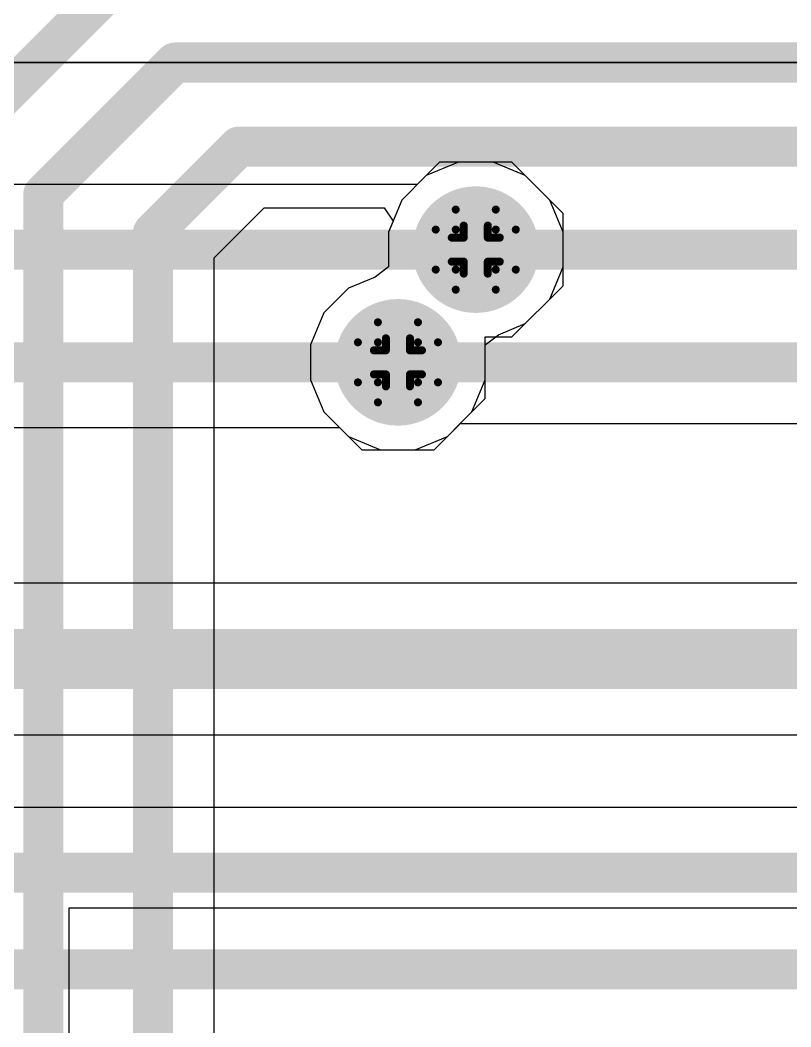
# Model space of a CAD drawing. Header units: inches. Extents: x -4 to 5258, y -4 to 5281.
# Drawn here: x 29.25 to 34.14, y 60.94 to 67.33 of the extents above; entities that cross this region are included whole.
import ezdxf

# ---------------------------------------------------------------- set-up
doc = ezdxf.new("R2010")
doc.units = ezdxf.units.IN
for name, color, linetype in [('Bottom Layer', 5, 'Continuous'), ('Bottom Solder', 6, 'Continuous'), ('Drill Drawing', 1, 'Continuous'), ('Layer 1', 16, 'Continuous'), ('Layer 2', 76, 'Continuous'), ('Top Layer', 1, 'Continuous'), ('Top Solder', 216, 'Continuous'), ('Via Holes', 16, 'Continuous')]:
    doc.layers.add(name, color=color, linetype=linetype)

msp = doc.modelspace()

# ---------------------------------------------------------------- hatches: boundary and pattern name
at = {"layer": 'Bottom Layer'}
h = msp.add_hatch(color=5, dxfattribs=at)
edge = h.paths.add_edge_path()
edge.add_arc((32.13885622, 65.87078265999999), 0.2999994, 0, 360)
h = msp.add_hatch(color=5, dxfattribs=at)
edge = h.paths.add_edge_path()
edge.add_arc((31.64503958, 65.15569646), 0.2999994, 0, 360)
at = {"layer": 'Bottom Solder'}
h = msp.add_hatch(color=6, dxfattribs=at)
edge = h.paths.add_edge_path()
edge.add_arc((32.13885622, 65.87078265999999), 0.4015993999999999, 0, 360)
h = msp.add_hatch(color=6, dxfattribs=at)
edge = h.paths.add_edge_path()
edge.add_arc((31.64503958, 65.15569646), 0.4015993999999999, 0, 360)
at = {"layer": 'Layer 1'}
h = msp.add_hatch(color=16, dxfattribs=at)
edge = h.paths.add_edge_path()
edge.add_arc((32.13885622, 65.87078265999999), 0.2999994, 0, 360)
h = msp.add_hatch(color=16, dxfattribs=at)
edge = h.paths.add_edge_path()
edge.add_arc((31.64503958, 65.15569646), 0.2999994, 0, 360)
at = {"layer": 'Layer 2'}
h = msp.add_hatch(color=76, dxfattribs=at)
edge = h.paths.add_edge_path()
edge.add_arc((32.13885622, 65.87078265999999), 0.2999994, 0, 360)
h = msp.add_hatch(color=76, dxfattribs=at)
edge = h.paths.add_edge_path()
edge.add_arc((31.64503958, 65.15569646), 0.2999994, 0, 360)
at = {"layer": 'Top Layer'}
h = msp.add_hatch(color=1, dxfattribs=at)
edge = h.paths.add_edge_path()
edge.add_arc((32.13885622, 65.87078265999999), 0.2999994, 0, 360)
h = msp.add_hatch(color=1, dxfattribs=at)
edge = h.paths.add_edge_path()
edge.add_arc((31.64503958, 65.15569646), 0.2999994, 0, 360)
at = {"layer": 'Top Solder'}
h = msp.add_hatch(color=216, dxfattribs=at)
edge = h.paths.add_edge_path()
edge.add_arc((32.13885622, 65.87078265999999), 0.4015993999999999, 0, 360)
h = msp.add_hatch(color=216, dxfattribs=at)
edge = h.paths.add_edge_path()
edge.add_arc((31.64503958, 65.15569646), 0.4015993999999999, 0, 360)
at = {"layer": 'Via Holes'}
h = msp.add_hatch(color=7, dxfattribs=at)
edge = h.paths.add_edge_path()
edge.add_arc((32.13885622, 65.87078265999999), 0.1499997, 0, 360)
h = msp.add_hatch(color=7, dxfattribs=at)
edge = h.paths.add_edge_path()
edge.add_arc((31.64503958, 65.15569646), 0.1499997, 0, 360)

# ---------------------------------------------------------------- linework, layer by layer
at = {"layer": 'Bottom Layer'}
for p, q in [((32.02865832, 66.42478206), (31.82504176, 66.34044135999999)), ((32.24905412, 66.42478206), (32.02865832, 66.42478206)), ((32.45267068, 66.34044135999999), (32.24905412, 66.42478206)), ((31.82504176, 66.34044135999999), (31.66919752, 66.18459711999999)), ((32.60851492, 66.18459711999999), (32.45267068, 66.34044135999999)), ((31.66919752, 66.18459711999999), (31.58485682, 65.98098056)), ((32.69285562, 65.98098056), (32.60851492, 66.18459711999999)), ((31.58485682, 65.98098056), (31.58485682, 65.7605873)), ((32.69285562, 65.76058476), (32.69285562, 65.98098056)), ((31.58485682, 65.7605873), (31.50165658, 65.69594938)), ((32.60851492, 65.55696819999999), (32.69285562, 65.76058476)), ((31.50165658, 65.69594938), (31.33122512, 65.62535516)), ((31.33122512, 65.62535516), (31.17538088, 65.46951091999999)), ((32.45267068, 65.40112395999999), (32.60851492, 65.55696819999999)), ((31.17538088, 65.46951091999999), (31.09104018, 65.26589435999999)), ((32.28223922, 65.33052974), (32.45267068, 65.40112395999999)), ((32.19903898, 65.26589182000001), (32.28223922, 65.33052974)), ((31.09104018, 65.26589435999999), (31.09104018, 65.04549856)), ((32.19903898, 65.04549856), (32.19903898, 65.26589182000001)), ((31.09104018, 65.04549856), (31.17538088, 64.841882)), ((32.11469828, 64.841882), (32.19903898, 65.04549856)), ((31.17538088, 64.841882), (31.33122512, 64.68603775999999)), ((31.95885404, 64.68603775999999), (32.11469828, 64.841882)), ((31.33122512, 64.68603775999999), (31.53484168, 64.60169706)), ((31.75523748, 64.60169706), (31.95885404, 64.68603775999999)), ((31.53484168, 64.60169706), (31.75523748, 64.60169706))]:
    msp.add_line(p, q, dxfattribs=at)
at = {"layer": 'Drill Drawing'}
for points in [[(32.01185622, 65.99778266, 0.0508, 0.0508, 0), (32.01185622, 66.12478266, 0.0508, 0.0508, 0)], [(32.01185622, 66.12478266, 0.0508, 0.0508, 0), (32.26585622, 66.12478266, 0.0508, 0.0508, 0)], [(32.26585622, 65.99778266, 0.0508, 0.0508, 0), (32.26585622, 66.12478266, 0.0508, 0.0508, 0)], [(32.06265622, 65.94698265999999, 0.0508, 0.0508, 0), (32.06265622, 66.02318266, 0.0508, 0.0508, 0)], [(32.06265622, 66.02318266, 0.0508, 0.0508, 0), (32.21505622, 66.02318266, 0.0508, 0.0508, 0)], [(32.21505622, 65.94698265999999, 0.0508, 0.0508, 0), (32.21505622, 66.02318266, 0.0508, 0.0508, 0)], [(31.88485622, 65.74378266, 0.0508, 0.0508, 0), (31.88485622, 65.99778266, 0.0508, 0.0508, 0)], [(31.88485622, 65.99778266, 0.0508, 0.0508, 0), (32.01185622, 65.99778266, 0.0508, 0.0508, 0)], [(31.98645622, 65.79458266, 0.0508, 0.0508, 0), (31.98645622, 65.94698265999999, 0.0508, 0.0508, 0)], [(31.98645622, 65.94698265999999, 0.0508, 0.0508, 0), (32.06265622, 65.94698265999999, 0.0508, 0.0508, 0)], [(32.21505622, 65.94698265999999, 0.0508, 0.0508, 0), (32.29125622, 65.94698265999999, 0.0508, 0.0508, 0)], [(32.26585622, 65.99778266, 0.0508, 0.0508, 0), (32.39285622, 65.99778266, 0.0508, 0.0508, 0)], [(32.29125622, 65.79458266, 0.0508, 0.0508, 0), (32.29125622, 65.94698265999999, 0.0508, 0.0508, 0)], [(32.39285622, 65.74378266, 0.0508, 0.0508, 0), (32.39285622, 65.99778266, 0.0508, 0.0508, 0)], [(31.98645622, 65.79458266, 0.0508, 0.0508, 0), (32.06265622, 65.79458266, 0.0508, 0.0508, 0)], [(32.06265622, 65.71838266, 0.0508, 0.0508, 0), (32.06265622, 65.79458266, 0.0508, 0.0508, 0)], [(32.21505622, 65.79458266, 0.0508, 0.0508, 0), (32.29125622, 65.79458266, 0.0508, 0.0508, 0)], [(32.21505622, 65.71838266, 0.0508, 0.0508, 0), (32.21505622, 65.79458266, 0.0508, 0.0508, 0)], [(31.88485622, 65.74378266, 0.0508, 0.0508, 0), (32.01185622, 65.74378266, 0.0508, 0.0508, 0)], [(32.01185622, 65.61678266, 0.0508, 0.0508, 0), (32.01185622, 65.74378266, 0.0508, 0.0508, 0)], [(32.06265622, 65.71838266, 0.0508, 0.0508, 0), (32.21505622, 65.71838266, 0.0508, 0.0508, 0)], [(32.26585622, 65.74378266, 0.0508, 0.0508, 0), (32.39285622, 65.74378266, 0.0508, 0.0508, 0)], [(32.26585622, 65.61678266, 0.0508, 0.0508, 0), (32.26585622, 65.74378266, 0.0508, 0.0508, 0)], [(32.01185622, 65.61678266, 0.0508, 0.0508, 0), (32.26585622, 65.61678266, 0.0508, 0.0508, 0)], [(31.51803958, 65.28269646, 0.0508, 0.0508, 0), (31.51803958, 65.40969645999999, 0.0508, 0.0508, 0)], [(31.51803958, 65.40969645999999, 0.0508, 0.0508, 0), (31.77203958, 65.40969645999999, 0.0508, 0.0508, 0)], [(31.77203958, 65.28269646, 0.0508, 0.0508, 0), (31.77203958, 65.40969645999999, 0.0508, 0.0508, 0)], [(31.56883958, 65.23189645999999, 0.0508, 0.0508, 0), (31.56883958, 65.30809646, 0.0508, 0.0508, 0)], [(31.56883958, 65.30809646, 0.0508, 0.0508, 0), (31.72123958, 65.30809646, 0.0508, 0.0508, 0)], [(31.72123958, 65.23189645999999, 0.0508, 0.0508, 0), (31.72123958, 65.30809646, 0.0508, 0.0508, 0)], [(31.39103958, 65.02869645999999, 0.0508, 0.0508, 0), (31.39103958, 65.28269646, 0.0508, 0.0508, 0)], [(31.39103958, 65.28269646, 0.0508, 0.0508, 0), (31.51803958, 65.28269646, 0.0508, 0.0508, 0)], [(31.77203958, 65.28269646, 0.0508, 0.0508, 0), (31.89903958, 65.28269646, 0.0508, 0.0508, 0)], [(31.89903958, 65.02869645999999, 0.0508, 0.0508, 0), (31.89903958, 65.28269646, 0.0508, 0.0508, 0)], [(31.49263958, 65.07949646, 0.0508, 0.0508, 0), (31.49263958, 65.23189645999999, 0.0508, 0.0508, 0)], [(31.49263958, 65.23189645999999, 0.0508, 0.0508, 0), (31.56883958, 65.23189645999999, 0.0508, 0.0508, 0)], [(31.72123958, 65.23189645999999, 0.0508, 0.0508, 0), (31.79743958, 65.23189645999999, 0.0508, 0.0508, 0)], [(31.79743958, 65.07949646, 0.0508, 0.0508, 0), (31.79743958, 65.23189645999999, 0.0508, 0.0508, 0)], [(31.49263958, 65.07949646, 0.0508, 0.0508, 0), (31.56883958, 65.07949646, 0.0508, 0.0508, 0)], [(31.56883958, 65.00329646, 0.0508, 0.0508, 0), (31.56883958, 65.07949646, 0.0508, 0.0508, 0)], [(31.72123958, 65.07949646, 0.0508, 0.0508, 0), (31.79743958, 65.07949646, 0.0508, 0.0508, 0)], [(31.72123958, 65.00329646, 0.0508, 0.0508, 0), (31.72123958, 65.07949646, 0.0508, 0.0508, 0)], [(31.39103958, 65.02869645999999, 0.0508, 0.0508, 0), (31.51803958, 65.02869645999999, 0.0508, 0.0508, 0)], [(31.51803958, 64.90169646, 0.0508, 0.0508, 0), (31.51803958, 65.02869645999999, 0.0508, 0.0508, 0)], [(31.56883958, 65.00329646, 0.0508, 0.0508, 0), (31.72123958, 65.00329646, 0.0508, 0.0508, 0)], [(31.77203958, 65.02869645999999, 0.0508, 0.0508, 0), (31.89903958, 65.02869645999999, 0.0508, 0.0508, 0)], [(31.77203958, 64.90169646, 0.0508, 0.0508, 0), (31.77203958, 65.02869645999999, 0.0508, 0.0508, 0)], [(31.51803958, 64.90169646, 0.0508, 0.0508, 0), (31.77203958, 64.90169646, 0.0508, 0.0508, 0)]]:
    msp.add_lwpolyline(points, format="xyseb", dxfattribs=at)
for points in [[(31.99915622, 66.12478266, 0.0254, 0.0254, 1), (32.02455622, 66.12478266, 0.0254, 0.0254, 1)], [(31.99915622, 66.12478266, 0.0254, 0.0254, 1), (32.02455622, 66.12478266, 0.0254, 0.0254, 1)], [(32.25315621999999, 66.12478266, 0.0254, 0.0254, 1), (32.27855622, 66.12478266, 0.0254, 0.0254, 1)], [(32.25315621999999, 66.12478266, 0.0254, 0.0254, 1), (32.27855622, 66.12478266, 0.0254, 0.0254, 1)], [(32.04995622, 66.02318266, 0.0254, 0.0254, 1), (32.07535622, 66.02318266, 0.0254, 0.0254, 1)], [(32.04995622, 66.02318266, 0.0254, 0.0254, 1), (32.07535622, 66.02318266, 0.0254, 0.0254, 1)], [(32.20235622, 66.02318266, 0.0254, 0.0254, 1), (32.22775622, 66.02318266, 0.0254, 0.0254, 1)], [(32.20235622, 66.02318266, 0.0254, 0.0254, 1), (32.22775622, 66.02318266, 0.0254, 0.0254, 1)], [(31.87215622, 65.99778266, 0.0254, 0.0254, 1), (31.89755621999999, 65.99778266, 0.0254, 0.0254, 1)], [(31.87215622, 65.99778266, 0.0254, 0.0254, 1), (31.89755621999999, 65.99778266, 0.0254, 0.0254, 1)], [(31.97375622, 65.94698265999999, 0.0254, 0.0254, 1), (31.99915622, 65.94698265999999, 0.0254, 0.0254, 1)], [(31.97375622, 65.94698265999999, 0.0254, 0.0254, 1), (31.99915622, 65.94698265999999, 0.0254, 0.0254, 1)], [(31.99915622, 65.99778266, 0.0254, 0.0254, 1), (32.02455622, 65.99778266, 0.0254, 0.0254, 1)], [(31.99915622, 65.99778266, 0.0254, 0.0254, 1), (32.02455622, 65.99778266, 0.0254, 0.0254, 1)], [(32.04995622, 65.94698265999999, 0.0254, 0.0254, 1), (32.07535622, 65.94698265999999, 0.0254, 0.0254, 1)], [(32.04995622, 65.94698265999999, 0.0254, 0.0254, 1), (32.07535622, 65.94698265999999, 0.0254, 0.0254, 1)], [(32.20235622, 65.94698265999999, 0.0254, 0.0254, 1), (32.22775622, 65.94698265999999, 0.0254, 0.0254, 1)], [(32.20235622, 65.94698265999999, 0.0254, 0.0254, 1), (32.22775622, 65.94698265999999, 0.0254, 0.0254, 1)], [(32.25315621999999, 65.99778266, 0.0254, 0.0254, 1), (32.27855622, 65.99778266, 0.0254, 0.0254, 1)], [(32.25315621999999, 65.99778266, 0.0254, 0.0254, 1), (32.27855622, 65.99778266, 0.0254, 0.0254, 1)], [(32.27855622, 65.94698265999999, 0.0254, 0.0254, 1), (32.30395622, 65.94698265999999, 0.0254, 0.0254, 1)], [(32.27855622, 65.94698265999999, 0.0254, 0.0254, 1), (32.30395622, 65.94698265999999, 0.0254, 0.0254, 1)], [(32.38015622, 65.99778266, 0.0254, 0.0254, 1), (32.40555621999999, 65.99778266, 0.0254, 0.0254, 1)], [(32.38015622, 65.99778266, 0.0254, 0.0254, 1), (32.40555621999999, 65.99778266, 0.0254, 0.0254, 1)], [(31.97375622, 65.79458266, 0.0254, 0.0254, 1), (31.99915622, 65.79458266, 0.0254, 0.0254, 1)], [(31.97375622, 65.79458266, 0.0254, 0.0254, 1), (31.99915622, 65.79458266, 0.0254, 0.0254, 1)], [(32.04995622, 65.79458266, 0.0254, 0.0254, 1), (32.07535622, 65.79458266, 0.0254, 0.0254, 1)], [(32.04995622, 65.79458266, 0.0254, 0.0254, 1), (32.07535622, 65.79458266, 0.0254, 0.0254, 1)], [(32.20235622, 65.79458266, 0.0254, 0.0254, 1), (32.22775622, 65.79458266, 0.0254, 0.0254, 1)], [(32.20235622, 65.79458266, 0.0254, 0.0254, 1), (32.22775622, 65.79458266, 0.0254, 0.0254, 1)], [(32.27855622, 65.79458266, 0.0254, 0.0254, 1), (32.30395622, 65.79458266, 0.0254, 0.0254, 1)], [(32.27855622, 65.79458266, 0.0254, 0.0254, 1), (32.30395622, 65.79458266, 0.0254, 0.0254, 1)], [(31.87215622, 65.74378266, 0.0254, 0.0254, 1), (31.89755621999999, 65.74378266, 0.0254, 0.0254, 1)], [(31.87215622, 65.74378266, 0.0254, 0.0254, 1), (31.89755621999999, 65.74378266, 0.0254, 0.0254, 1)], [(31.99915622, 65.74378266, 0.0254, 0.0254, 1), (32.02455622, 65.74378266, 0.0254, 0.0254, 1)], [(31.99915622, 65.74378266, 0.0254, 0.0254, 1), (32.02455622, 65.74378266, 0.0254, 0.0254, 1)], [(32.04995622, 65.71838266, 0.0254, 0.0254, 1), (32.07535622, 65.71838266, 0.0254, 0.0254, 1)], [(32.04995622, 65.71838266, 0.0254, 0.0254, 1), (32.07535622, 65.71838266, 0.0254, 0.0254, 1)], [(32.20235622, 65.71838266, 0.0254, 0.0254, 1), (32.22775622, 65.71838266, 0.0254, 0.0254, 1)], [(32.20235622, 65.71838266, 0.0254, 0.0254, 1), (32.22775622, 65.71838266, 0.0254, 0.0254, 1)], [(32.25315621999999, 65.74378266, 0.0254, 0.0254, 1), (32.27855622, 65.74378266, 0.0254, 0.0254, 1)], [(32.25315621999999, 65.74378266, 0.0254, 0.0254, 1), (32.27855622, 65.74378266, 0.0254, 0.0254, 1)], [(32.38015622, 65.74378266, 0.0254, 0.0254, 1), (32.40555621999999, 65.74378266, 0.0254, 0.0254, 1)], [(32.38015622, 65.74378266, 0.0254, 0.0254, 1), (32.40555621999999, 65.74378266, 0.0254, 0.0254, 1)], [(31.99915622, 65.61678266, 0.0254, 0.0254, 1), (32.02455622, 65.61678266, 0.0254, 0.0254, 1)], [(31.99915622, 65.61678266, 0.0254, 0.0254, 1), (32.02455622, 65.61678266, 0.0254, 0.0254, 1)], [(32.25315621999999, 65.61678266, 0.0254, 0.0254, 1), (32.27855622, 65.61678266, 0.0254, 0.0254, 1)], [(32.25315621999999, 65.61678266, 0.0254, 0.0254, 1), (32.27855622, 65.61678266, 0.0254, 0.0254, 1)], [(31.50533958, 65.40969645999999, 0.0254, 0.0254, 1), (31.53073958, 65.40969645999999, 0.0254, 0.0254, 1)], [(31.50533958, 65.40969645999999, 0.0254, 0.0254, 1), (31.53073958, 65.40969645999999, 0.0254, 0.0254, 1)], [(31.75933958, 65.40969645999999, 0.0254, 0.0254, 1), (31.78473958, 65.40969645999999, 0.0254, 0.0254, 1)], [(31.75933958, 65.40969645999999, 0.0254, 0.0254, 1), (31.78473958, 65.40969645999999, 0.0254, 0.0254, 1)], [(31.55613958, 65.30809646, 0.0254, 0.0254, 1), (31.58153958, 65.30809646, 0.0254, 0.0254, 1)], [(31.55613958, 65.30809646, 0.0254, 0.0254, 1), (31.58153958, 65.30809646, 0.0254, 0.0254, 1)], [(31.70853958, 65.30809646, 0.0254, 0.0254, 1), (31.73393958, 65.30809646, 0.0254, 0.0254, 1)], [(31.70853958, 65.30809646, 0.0254, 0.0254, 1), (31.73393958, 65.30809646, 0.0254, 0.0254, 1)], [(31.37833958, 65.28269646, 0.0254, 0.0254, 1), (31.40373958, 65.28269646, 0.0254, 0.0254, 1)], [(31.37833958, 65.28269646, 0.0254, 0.0254, 1), (31.40373958, 65.28269646, 0.0254, 0.0254, 1)], [(31.50533958, 65.28269646, 0.0254, 0.0254, 1), (31.53073958, 65.28269646, 0.0254, 0.0254, 1)], [(31.50533958, 65.28269646, 0.0254, 0.0254, 1), (31.53073958, 65.28269646, 0.0254, 0.0254, 1)], [(31.75933958, 65.28269646, 0.0254, 0.0254, 1), (31.78473958, 65.28269646, 0.0254, 0.0254, 1)], [(31.75933958, 65.28269646, 0.0254, 0.0254, 1), (31.78473958, 65.28269646, 0.0254, 0.0254, 1)], [(31.88633958, 65.28269646, 0.0254, 0.0254, 1), (31.91173958, 65.28269646, 0.0254, 0.0254, 1)], [(31.88633958, 65.28269646, 0.0254, 0.0254, 1), (31.91173958, 65.28269646, 0.0254, 0.0254, 1)], [(31.47993958, 65.23189645999999, 0.0254, 0.0254, 1), (31.50533958, 65.23189645999999, 0.0254, 0.0254, 1)], [(31.47993958, 65.23189645999999, 0.0254, 0.0254, 1), (31.50533958, 65.23189645999999, 0.0254, 0.0254, 1)], [(31.55613958, 65.23189645999999, 0.0254, 0.0254, 1), (31.58153958, 65.23189645999999, 0.0254, 0.0254, 1)], [(31.55613958, 65.23189645999999, 0.0254, 0.0254, 1), (31.58153958, 65.23189645999999, 0.0254, 0.0254, 1)], [(31.70853958, 65.23189645999999, 0.0254, 0.0254, 1), (31.73393958, 65.23189645999999, 0.0254, 0.0254, 1)], [(31.70853958, 65.23189645999999, 0.0254, 0.0254, 1), (31.73393958, 65.23189645999999, 0.0254, 0.0254, 1)], [(31.78473958, 65.23189645999999, 0.0254, 0.0254, 1), (31.81013958, 65.23189645999999, 0.0254, 0.0254, 1)], [(31.78473958, 65.23189645999999, 0.0254, 0.0254, 1), (31.81013958, 65.23189645999999, 0.0254, 0.0254, 1)], [(31.47993958, 65.07949646, 0.0254, 0.0254, 1), (31.50533958, 65.07949646, 0.0254, 0.0254, 1)], [(31.47993958, 65.07949646, 0.0254, 0.0254, 1), (31.50533958, 65.07949646, 0.0254, 0.0254, 1)], [(31.55613958, 65.07949646, 0.0254, 0.0254, 1), (31.58153958, 65.07949646, 0.0254, 0.0254, 1)], [(31.55613958, 65.07949646, 0.0254, 0.0254, 1), (31.58153958, 65.07949646, 0.0254, 0.0254, 1)], [(31.70853958, 65.07949646, 0.0254, 0.0254, 1), (31.73393958, 65.07949646, 0.0254, 0.0254, 1)], [(31.70853958, 65.07949646, 0.0254, 0.0254, 1), (31.73393958, 65.07949646, 0.0254, 0.0254, 1)], [(31.78473958, 65.07949646, 0.0254, 0.0254, 1), (31.81013958, 65.07949646, 0.0254, 0.0254, 1)], [(31.78473958, 65.07949646, 0.0254, 0.0254, 1), (31.81013958, 65.07949646, 0.0254, 0.0254, 1)], [(31.37833958, 65.02869645999999, 0.0254, 0.0254, 1), (31.40373958, 65.02869645999999, 0.0254, 0.0254, 1)], [(31.37833958, 65.02869645999999, 0.0254, 0.0254, 1), (31.40373958, 65.02869645999999, 0.0254, 0.0254, 1)], [(31.50533958, 65.02869645999999, 0.0254, 0.0254, 1), (31.53073958, 65.02869645999999, 0.0254, 0.0254, 1)], [(31.50533958, 65.02869645999999, 0.0254, 0.0254, 1), (31.53073958, 65.02869645999999, 0.0254, 0.0254, 1)], [(31.55613958, 65.00329646, 0.0254, 0.0254, 1), (31.58153958, 65.00329646, 0.0254, 0.0254, 1)], [(31.55613958, 65.00329646, 0.0254, 0.0254, 1), (31.58153958, 65.00329646, 0.0254, 0.0254, 1)], [(31.70853958, 65.00329646, 0.0254, 0.0254, 1), (31.73393958, 65.00329646, 0.0254, 0.0254, 1)], [(31.70853958, 65.00329646, 0.0254, 0.0254, 1), (31.73393958, 65.00329646, 0.0254, 0.0254, 1)], [(31.75933958, 65.02869645999999, 0.0254, 0.0254, 1), (31.78473958, 65.02869645999999, 0.0254, 0.0254, 1)], [(31.75933958, 65.02869645999999, 0.0254, 0.0254, 1), (31.78473958, 65.02869645999999, 0.0254, 0.0254, 1)], [(31.88633958, 65.02869645999999, 0.0254, 0.0254, 1), (31.91173958, 65.02869645999999, 0.0254, 0.0254, 1)], [(31.88633958, 65.02869645999999, 0.0254, 0.0254, 1), (31.91173958, 65.02869645999999, 0.0254, 0.0254, 1)], [(31.50533958, 64.90169646, 0.0254, 0.0254, 1), (31.53073958, 64.90169646, 0.0254, 0.0254, 1)], [(31.50533958, 64.90169646, 0.0254, 0.0254, 1), (31.53073958, 64.90169646, 0.0254, 0.0254, 1)], [(31.75933958, 64.90169646, 0.0254, 0.0254, 1), (31.78473958, 64.90169646, 0.0254, 0.0254, 1)], [(31.75933958, 64.90169646, 0.0254, 0.0254, 1), (31.78473958, 64.90169646, 0.0254, 0.0254, 1)]]:
    msp.add_lwpolyline(points, format="xyseb", close=True, dxfattribs=at)
at = {"layer": 'Layer 1'}
for p, q in [((32.02865832, 66.42478206), (31.82504176, 66.34044135999999)), ((32.24905412, 66.42478206), (32.02865832, 66.42478206)), ((32.45267068, 66.34044135999999), (32.24905412, 66.42478206)), ((31.82504176, 66.34044135999999), (31.66919752, 66.18459711999999)), ((32.60851492, 66.18459711999999), (32.45267068, 66.34044135999999)), ((31.66919752, 66.18459711999999), (31.58485682, 65.98098056)), ((32.69285562, 65.98098056), (32.60851492, 66.18459711999999)), ((31.58485682, 65.98098056), (31.58485682, 65.7605873)), ((32.69285562, 65.76058476), (32.69285562, 65.98098056)), ((31.58485682, 65.7605873), (31.50165658, 65.69594938)), ((32.60851492, 65.55696819999999), (32.69285562, 65.76058476)), ((31.50165658, 65.69594938), (31.33122512, 65.62535516)), ((31.33122512, 65.62535516), (31.17538088, 65.46951091999999)), ((32.45267068, 65.40112395999999), (32.60851492, 65.55696819999999)), ((31.17538088, 65.46951091999999), (31.09104018, 65.26589435999999)), ((32.28223922, 65.33052974), (32.45267068, 65.40112395999999)), ((32.19903898, 65.26589182000001), (32.28223922, 65.33052974)), ((31.09104018, 65.26589435999999), (31.09104018, 65.04549856)), ((32.19903898, 65.04549856), (32.19903898, 65.26589182000001)), ((31.09104018, 65.04549856), (31.17538088, 64.841882)), ((32.11469828, 64.841882), (32.19903898, 65.04549856)), ((31.17538088, 64.841882), (31.33122512, 64.68603775999999)), ((31.95885404, 64.68603775999999), (32.11469828, 64.841882)), ((31.33122512, 64.68603775999999), (31.53484168, 64.60169706)), ((31.75523748, 64.60169706), (31.95885404, 64.68603775999999)), ((31.53484168, 64.60169706), (31.75523748, 64.60169706))]:
    msp.add_line(p, q, dxfattribs=at)
at = {"layer": 'Layer 2'}
for p, q in [((30.4798984, 65.81888792), (30.79681674, 66.13580626)), ((30.79681674, 66.13580626), (31.55754928, 66.13580626)), ((31.55754928, 66.13580626), (31.6139957, 66.05132839999999)), ((31.6139957, 66.05132839999999), (31.58485682, 65.98098056)), ((31.58485682, 65.98098056), (31.58485682, 65.7605873)), ((30.4798984, 44.57850114), (30.4798984, 65.81888792)), ((31.58485682, 65.7605873), (31.50165658, 65.69594938)), ((31.50165658, 65.69594938), (31.33122512, 65.62535516)), ((31.33122512, 65.62535516), (31.17538088, 65.46951091999999)), ((31.17538088, 65.46951091999999), (31.09104018, 65.26589435999999)), ((31.09104018, 65.26589435999999), (31.09104018, 65.04549856)), ((31.09104018, 65.04549856), (31.17538088, 64.841882)), ((31.17538088, 64.841882), (31.33122512, 64.68603775999999)), ((31.95885404, 64.68603775999999), (32.04005022, 64.76723394)), ((32.04005022, 64.76723394), (63.75296114, 64.76723394)), ((31.33122512, 64.68603775999999), (31.53484168, 64.60169706)), ((31.75523748, 64.60169706), (31.95885404, 64.68603775999999)), ((31.53484168, 64.60169706), (31.75523748, 64.60169706))]:
    msp.add_line(p, q, dxfattribs=at)
for points in [[(28.6745553, 66.37651698, 0.254, 0.254, 0), (29.92720964, 67.62917132, 0.254, 0.254, 0)], [(29.39455894, 66.22119597999999, 0.254, 0.254, 0), (30.23103428, 67.05767132, 0.254, 0.254, 0)], [(30.23103428, 67.05767132, 0.254, 0.254, 0), (99.64435748, 67.05767132, 0.254, 0.254, 0)], [(30.09143334, 65.97979438, 0.254, 0.254, 0), (30.63591028, 66.52427132, 0.254, 0.254, 0)], [(30.63591028, 66.52427132, 0.254, 0.254, 0), (100.33837438, 66.52427132, 0.254, 0.254, 0)], [(29.39455894, 33.54263548, 0.254, 0.254, 0), (29.39455894, 66.22119597999999, 0.254, 0.254, 0)], [(30.09143334, 44.41759468, 0.254, 0.254, 0), (30.09143334, 65.97979438, 0.254, 0.254, 0)], [(32.13885622, 65.87078265999999, 0.254, 0.254, 0), (64.85750553999999, 65.87078265999999, 0.254, 0.254, 0)], [(31.64503958, 65.15569646, 0.254, 0.254, 0), (31.64504212, 65.155699, 0.254, 0.254, 0)], [(31.64504212, 65.155699, 0.254, 0.254, 0), (63.91386759999999, 65.155699, 0.254, 0.254, 0)]]:
    msp.add_lwpolyline(points, format="xyseb", dxfattribs=at)
for points in [[(30.16753428, 67.05767132, 0.127, 0.127, 1), (30.29453428, 67.05767132, 0.127, 0.127, 1)], [(30.16753428, 67.05767132, 0.127, 0.127, 1), (30.29453428, 67.05767132, 0.127, 0.127, 1)], [(30.57241028, 66.52427132, 0.127, 0.127, 1), (30.69941028, 66.52427132, 0.127, 0.127, 1)], [(30.57241028, 66.52427132, 0.127, 0.127, 1), (30.69941028, 66.52427132, 0.127, 0.127, 1)], [(29.33105894, 66.22119597999999, 0.127, 0.127, 1), (29.45805894, 66.22119597999999, 0.127, 0.127, 1)], [(29.33105894, 66.22119597999999, 0.127, 0.127, 1), (29.45805894, 66.22119597999999, 0.127, 0.127, 1)], [(30.02793334, 65.97979438, 0.127, 0.127, 1), (30.15493334, 65.97979438, 0.127, 0.127, 1)], [(30.02793334, 65.97979438, 0.127, 0.127, 1), (30.15493334, 65.97979438, 0.127, 0.127, 1)], [(32.07535622, 65.87078265999999, 0.127, 0.127, 1), (32.20235622, 65.87078265999999, 0.127, 0.127, 1)], [(31.58153958, 65.15569646, 0.127, 0.127, 1), (31.70853958, 65.15569646, 0.127, 0.127, 1)], [(31.58154211999999, 65.155699, 0.127, 0.127, 1), (31.70854212, 65.155699, 0.127, 0.127, 1)], [(31.58154211999999, 65.155699, 0.127, 0.127, 1), (31.70854212, 65.155699, 0.127, 0.127, 1)]]:
    msp.add_lwpolyline(points, format="xyseb", close=True, dxfattribs=at)
at = {"layer": 'Top Layer'}
for p, q in [((42.50247531999999, 67.05768656), (4.5293661, 67.05765354)), ((4.5293661, 67.05765354), (39.22663731999999, 67.05768402)), ((31.90938246, 66.42478206), (31.76777492, 66.28317452)), ((32.36832998, 66.42478206), (31.90938246, 66.42478206)), ((32.69285562, 66.10025642), (32.36832998, 66.42478206)), ((31.76777492, 66.28317452), (21.95537138, 66.28317452)), ((32.69285562, 65.6413089), (32.69285562, 66.10025642)), ((32.36832998, 65.31678326), (32.69285562, 65.6413089)), ((32.19903898, 64.9262227), (32.19903898, 65.31678326)), ((32.19903898, 65.31678326), (32.36832998, 65.31678326)), ((31.87451334, 64.60169706), (32.19903898, 64.9262227)), ((29.0857432, 64.74330459999999), (31.27395828, 64.74330459999999)), ((31.27395828, 64.74330459999999), (31.41556582, 64.60169706)), ((31.41556582, 64.60169706), (31.87451334, 64.60169706)), ((38.92508852, 63.75419558), (29.11763798, 63.75419558)), ((28.9769042, 62.79194706), (39.12437438, 62.79194706)), ((42.52095382, 62.3316), (25.78970966, 62.3316)), ((29.557218, 61.69302622), (29.55713672, 55.88926592)), ((43.2490372, 61.6930313), (29.557218, 61.69302622))]:
    msp.add_line(p, q, dxfattribs=at)
for points in [[(21.95537138, 65.87078265999999, 0.254, 0.254, 0), (32.13885622, 65.87078265999999, 0.254, 0.254, 0)], [(22.85926086, 65.15569646, 0.254, 0.254, 0), (31.64503958, 65.15569646, 0.254, 0.254, 0)], [(28.6745553, 63.27307131999999, 0.3809999999999999, 0.3809999999999999, 0), (39.12437438, 63.27307131999999, 0.3809999999999999, 0.3809999999999999, 0)], [(25.78970966, 61.91920813999999, 0.254, 0.254, 0), (42.52095382, 61.91920813999999, 0.254, 0.254, 0)], [(28.39438822, 61.30457132, 0.254, 0.254, 0), (42.28667438, 61.30457132, 0.254, 0.254, 0)]]:
    msp.add_lwpolyline(points, format="xyseb", dxfattribs=at)
for points in [[(32.07535622, 65.87078265999999, 0.127, 0.127, 1), (32.20235622, 65.87078265999999, 0.127, 0.127, 1)], [(31.58153958, 65.15569646, 0.127, 0.127, 1), (31.70853958, 65.15569646, 0.127, 0.127, 1)]]:
    msp.add_lwpolyline(points, format="xyseb", close=True, dxfattribs=at)

doc.saveas('drawing.dxf')
